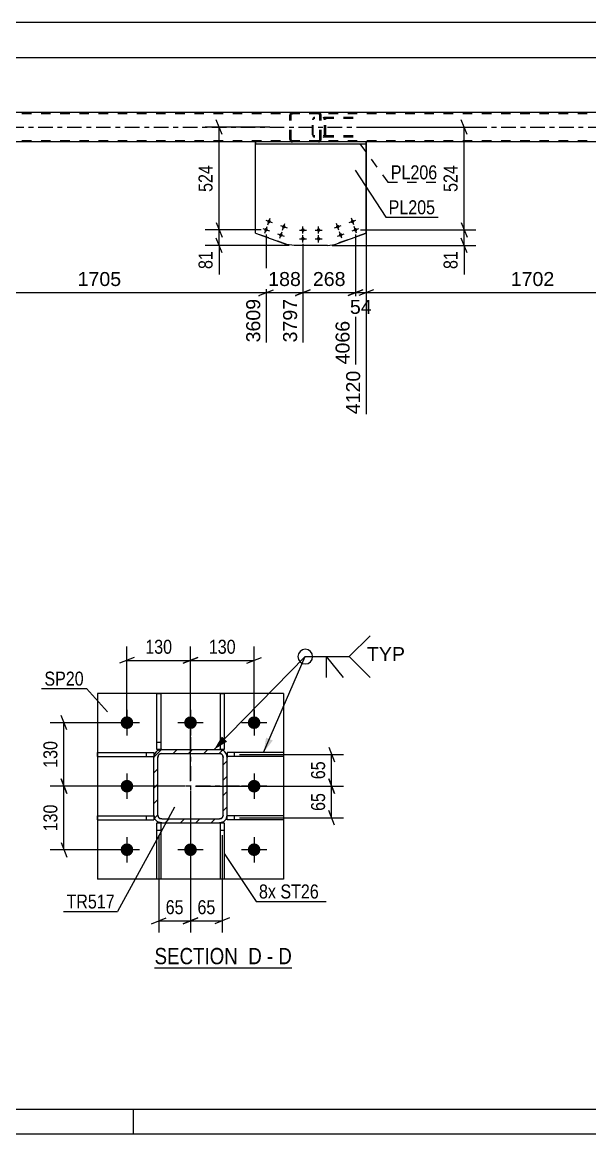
# Model space of a CAD drawing. Header units: millimetres. Extents: x -55 to 786, y -403 to 191.
# Drawn here: x 133.2 to 249.2, y -402.9 to -175.4 of the extents above; entities that cross this region are included whole.
import ezdxf

# ---------------------------------------------------------------- set-up
doc = ezdxf.new("R2010")
doc.units = ezdxf.units.MM
doc.linetypes.add('DXK_LINE_DOT2', pattern=[3.9198, 1.9599, -1.9599])
doc.linetypes.add('DXK_LINE_DOT3', pattern=[5.9187, 2.979, -0.9799, 0.9799, -0.9799])
doc.styles.add('Arial', font='ARIAL.TTF', dxfattribs={"height": 0.2})
doc.styles.add('Arial Narrow', font='ARIALN.TTF', dxfattribs={"height": 0.2})

# ---------------------------------------------------------------- blocks, each defined once
blk = doc.blocks.new('Unknown-318883748-1115')
at = {"color": 5, "linetype": 'Continuous'}
for p, q in [((-50.08, -397.87), (780.92, -397.87)), ((155.92, -402.87), (155.92, -397.87)), ((-55.08, -402.87), (785.92, -402.87))]:
    blk.add_line(p, q, dxfattribs=at)
blk = doc.blocks.new('Unknown-318883748-13 - 1236')
at = {"color": 6, "linetype": 'Continuous'}
blk.add_line((160.24, -368.93), (188.31, -368.93), dxfattribs=at)
at = {"color": 0, "linetype": 'Continuous'}
blk.add_wipeout([(178.35, -368.18), (178.35, -364.68), (160.24, -364.68), (160.24, -368.18)], dxfattribs=at)
at = {"color": 7, "linetype": 'Continuous', "style": 'Arial Narrow'}
blk.add_text('SECTION ', height=3.34, dxfattribs=at).set_placement((160.24, -368.18))
at = {"color": 0, "linetype": 'Continuous'}
blk.add_wipeout([(182.17, -368.18), (182.17, -364.68), (179.4, -364.68), (179.4, -368.18)], dxfattribs=at)
at = {"color": 7, "linetype": 'Continuous', "style": 'Arial Narrow'}
blk.add_text('D', height=3.34, dxfattribs=at).set_placement((179.4, -368.18))
at = {"color": 0, "linetype": 'Continuous'}
blk.add_wipeout([(184.49, -368.18), (184.49, -364.68), (183.22, -364.68), (183.22, -368.18)], dxfattribs=at)
at = {"color": 7, "linetype": 'Continuous', "style": 'Arial Narrow'}
blk.add_text('-', height=3.34, dxfattribs=at).set_placement((183.22, -368.18))
at = {"color": 0, "linetype": 'Continuous'}
blk.add_wipeout([(188.31, -368.18), (188.31, -364.68), (185.54, -364.68), (185.54, -368.18)], dxfattribs=at)
at = {"color": 7, "linetype": 'Continuous', "style": 'Arial Narrow'}
blk.add_text('D', height=3.34, dxfattribs=at).set_placement((185.54, -368.18))
blk = doc.blocks.new('Part-318883748-1426 - 1236')
at = {"color": 2, "linetype": 'Continuous'}
for p, q in [((186.59, -324.84), (175.09, -324.84)), ((175.09, -324.84), (175.09, -325.64)), ((186.59, -324.84), (186.59, -325.64)), ((186.59, -325.64), (175.09, -325.64))]:
    blk.add_line(p, q, dxfattribs=at)
at = {"color": 7, "linetype": 'DXK_LINE_DOT2'}
blk.add_line((176.59, -325.64), (176.59, -324.84), dxfattribs=at)
blk = doc.blocks.new('Part-318883748-1450 - 1236')
at = {"color": 2, "linetype": 'Continuous'}
for p, q in [((173.69, -324.24), (173.69, -312.74)), ((173.69, -312.74), (174.49, -312.74)), ((174.49, -312.74), (174.49, -324.24)), ((174.49, -324.24), (173.69, -324.24))]:
    blk.add_line(p, q, dxfattribs=at)
at = {"color": 7, "linetype": 'DXK_LINE_DOT2'}
blk.add_line((173.69, -322.74), (174.49, -322.74), dxfattribs=at)
blk = doc.blocks.new('Part-318883748-1440 - 1236')
at = {"color": 2, "linetype": 'Continuous'}
for p, q in [((173.69, -350.74), (173.69, -339.24)), ((173.69, -339.24), (174.49, -339.24)), ((174.49, -339.24), (174.49, -350.74)), ((174.49, -350.74), (173.69, -350.74))]:
    blk.add_line(p, q, dxfattribs=at)
at = {"color": 7, "linetype": 'DXK_LINE_DOT2'}
blk.add_line((173.69, -340.74), (174.49, -340.74), dxfattribs=at)
blk = doc.blocks.new('Part-318883748-1435 - 1236')
at = {"color": 2, "linetype": 'Continuous'}
for p, q in [((160.69, -350.74), (160.69, -339.24)), ((160.69, -339.24), (161.49, -339.24)), ((161.49, -339.24), (161.49, -350.74)), ((161.49, -350.74), (160.69, -350.74))]:
    blk.add_line(p, q, dxfattribs=at)
at = {"color": 7, "linetype": 'DXK_LINE_DOT2'}
blk.add_line((160.69, -340.74), (161.49, -340.74), dxfattribs=at)
blk = doc.blocks.new('Part-318883748-1260 - 1236')
at = {"linetype": 'Continuous'}
h = blk.add_hatch(dxfattribs=at)
h.set_pattern_fill('', scale=0.7, style=0, pattern_type=0)
h.set_pattern_definition([(45, (161.6857, -324.2368), (-1.57154, 1.57154), [])])
h.paths.add_polyline_path([(173.49, -324.24), (161.69, -324.24), (161.07, -324.36), (160.55, -324.71), (160.21, -325.22), (160.09, -325.84), (160.09, -337.64), (160.21, -338.25), (160.55, -338.77), (161.07, -339.11), (161.69, -339.24), (173.49, -339.24), (174.1, -339.11), (174.62, -338.77), (174.96, -338.25), (175.09, -337.64), (175.09, -325.84), (174.96, -325.22), (174.62, -324.71), (174.1, -324.36)])
h.paths.add_polyline_path([(174.22, -325.53), (174.29, -325.84), (174.29, -337.64), (174.22, -337.94), (174.05, -338.2), (173.79, -338.38), (173.49, -338.44), (161.69, -338.44), (161.38, -338.38), (161.12, -338.2), (160.95, -337.94), (160.89, -337.64), (160.89, -325.84), (160.95, -325.53), (161.12, -325.27), (161.38, -325.1), (161.69, -325.04), (173.49, -325.04), (173.79, -325.1), (174.05, -325.27)])
at = {"color": 7, "linetype": 'DXK_LINE_DOT3'}
for p, q in [((167.59, -321.74), (167.59, -341.74)), ((177.59, -331.74), (157.59, -331.74))]:
    blk.add_line(p, q, dxfattribs=at)
at = {"color": 7, "linetype": 'DXK_LINE_DOT2'}
for p, q in [((160.09, -325.84), (160.21, -325.22)), ((161.07, -324.36), (161.69, -324.24)), ((161.69, -325.04), (161.38, -325.1)), ((161.69, -324.24), (173.49, -324.24)), ((161.69, -325.04), (173.49, -325.04)), ((173.49, -324.24), (174.1, -324.36)), ((173.79, -325.1), (173.49, -325.04)), ((174.96, -325.22), (175.09, -325.84)), ((160.09, -337.64), (160.09, -325.84)), ((160.95, -325.53), (160.89, -325.84)), ((160.89, -337.64), (160.89, -325.84)), ((174.29, -325.84), (174.22, -325.53)), ((174.29, -337.64), (174.29, -325.84)), ((175.09, -337.64), (175.09, -325.84)), ((160.21, -338.25), (160.09, -337.64)), ((160.89, -337.64), (160.95, -337.94)), ((161.38, -338.38), (161.69, -338.44)), ((161.69, -338.44), (173.49, -338.44)), ((173.49, -338.44), (173.79, -338.38)), ((174.22, -337.94), (174.29, -337.64)), ((175.09, -337.64), (174.96, -338.25)), ((161.69, -339.24), (161.07, -339.11)), ((161.69, -339.24), (173.49, -339.24)), ((174.1, -339.11), (173.49, -339.24))]:
    blk.add_line(p, q, dxfattribs=at)
at = {"color": 2, "linetype": 'Continuous'}
for p, q in [((160.21, -325.22), (160.09, -325.84)), ((161.69, -324.24), (161.07, -324.36)), ((161.38, -325.1), (161.69, -325.04)), ((161.69, -324.24), (173.49, -324.24)), ((161.69, -325.04), (173.49, -325.04)), ((174.1, -324.36), (173.49, -324.24)), ((173.49, -325.04), (173.79, -325.1)), ((175.09, -325.84), (174.96, -325.22)), ((160.09, -337.64), (160.09, -325.84)), ((160.89, -325.84), (160.95, -325.53)), ((160.89, -337.64), (160.89, -325.84)), ((174.22, -325.53), (174.29, -325.84)), ((174.29, -337.64), (174.29, -325.84)), ((175.09, -337.64), (175.09, -325.84)), ((160.09, -337.64), (160.21, -338.25)), ((160.95, -337.94), (160.89, -337.64)), ((161.69, -338.44), (161.38, -338.38)), ((161.69, -338.44), (173.49, -338.44)), ((173.79, -338.38), (173.49, -338.44)), ((174.29, -337.64), (174.22, -337.94)), ((174.96, -338.25), (175.09, -337.64)), ((161.07, -339.11), (161.69, -339.24)), ((161.69, -339.24), (173.49, -339.24)), ((173.49, -339.24), (174.1, -339.11))]:
    blk.add_line(p, q, dxfattribs=at)
at = {"color": 7, "linetype": 'DXK_LINE_DOT2'}
for centre, radius, start, end in [((161.69, -325.84), 1.6, 112.5, 157.5), ((161.69, -325.84), 0.8, 112.5, 157.5), ((173.49, -325.84), 0.8, 22.5, 67.5), ((173.49, -325.84), 1.6, 22.5, 67.5), ((161.69, -337.64), 1.6, 202.5, 247.5), ((161.69, -337.64), 0.8, 202.5, 247.5), ((173.49, -337.64), 0.8, 292.5, 337.5), ((173.49, -337.64), 1.6, 292.5, 337.5)]:
    blk.add_arc(centre, radius, start, end, dxfattribs=at)
at = {"color": 2, "linetype": 'Continuous'}
for centre, radius, start, end in [((161.69, -325.84), 1.6, 112.5, 157.5), ((161.69, -325.84), 0.8, 112.5, 157.5), ((173.49, -325.84), 0.8, 22.5, 67.5), ((173.49, -325.84), 1.6, 22.5, 67.5), ((161.69, -337.64), 1.6, 202.5, 247.5), ((161.69, -337.64), 0.8, 202.5, 247.5), ((173.49, -337.64), 0.8, 292.5, 337.5), ((173.49, -337.64), 1.6, 292.5, 337.5)]:
    blk.add_arc(centre, radius, start, end, dxfattribs=at)
blk = doc.blocks.new('Part-318883748-1455 - 1236')
at = {"color": 2, "linetype": 'Continuous'}
for p, q in [((148.59, -338.64), (148.59, -337.84)), ((148.59, -337.84), (160.09, -337.84)), ((148.59, -338.64), (160.09, -338.64)), ((160.09, -337.84), (160.09, -338.64))]:
    blk.add_line(p, q, dxfattribs=at)
at = {"color": 7, "linetype": 'DXK_LINE_DOT2'}
blk.add_line((158.59, -338.64), (158.59, -337.84), dxfattribs=at)
blk = doc.blocks.new('Bolt-318883748-1391 - 1236')
at = {"linetype": 'Continuous'}
for points in [[(155.89, -318.74, -1), (153.29, -318.74, -1)], [(168.89, -318.74, -1), (166.29, -318.74, -1)], [(181.89, -318.74, -1), (179.29, -318.74, -1)], [(155.89, -331.74, -1), (153.29, -331.74, -1)], [(181.89, -331.74, -1), (179.29, -331.74, -1)], [(155.89, -344.74, -1), (153.29, -344.74, -1)], [(168.89, -344.74, -1), (166.29, -344.74, -1)], [(181.89, -344.74, -1), (179.29, -344.74, -1)]]:
    blk.add_hatch(color=1, dxfattribs=at).paths.add_polyline_path(points)
at = {"color": 1, "linetype": 'Continuous'}
for p, q in [((154.59, -316.14), (154.59, -321.34)), ((167.59, -316.14), (167.59, -321.34)), ((180.59, -316.14), (180.59, -321.34)), ((157.19, -318.74), (151.99, -318.74)), ((170.19, -318.74), (164.99, -318.74)), ((183.19, -318.74), (177.99, -318.74)), ((154.59, -329.14), (154.59, -334.34)), ((180.59, -329.14), (180.59, -334.34)), ((157.19, -331.74), (151.99, -331.74)), ((183.19, -331.74), (177.99, -331.74)), ((154.59, -342.14), (154.59, -347.34)), ((167.59, -342.14), (167.59, -347.34)), ((180.59, -342.14), (180.59, -347.34)), ((157.19, -344.74), (151.99, -344.74)), ((170.19, -344.74), (164.99, -344.74)), ((183.19, -344.74), (177.99, -344.74))]:
    blk.add_line(p, q, dxfattribs=at)
blk = doc.blocks.new('Part-318883748-1421 - 1236')
at = {"color": 2, "linetype": 'Continuous'}
for p, q in [((186.59, -337.84), (175.09, -337.84)), ((175.09, -338.64), (175.09, -337.84)), ((186.59, -338.64), (175.09, -338.64)), ((186.59, -337.84), (186.59, -338.64))]:
    blk.add_line(p, q, dxfattribs=at)
at = {"color": 7, "linetype": 'DXK_LINE_DOT2'}
blk.add_line((176.59, -338.64), (176.59, -337.84), dxfattribs=at)
blk = doc.blocks.new('Part-318883748-1445 - 1236')
at = {"color": 2, "linetype": 'Continuous'}
for p, q in [((160.69, -324.24), (160.69, -312.74)), ((160.69, -312.74), (161.49, -312.74)), ((161.49, -312.74), (161.49, -324.24)), ((161.49, -324.24), (160.69, -324.24))]:
    blk.add_line(p, q, dxfattribs=at)
at = {"color": 7, "linetype": 'DXK_LINE_DOT2'}
blk.add_line((160.69, -322.74), (161.49, -322.74), dxfattribs=at)
blk = doc.blocks.new('Part-318883748-1460 - 1236')
at = {"color": 2, "linetype": 'Continuous'}
for p, q in [((148.59, -325.64), (148.59, -324.84)), ((148.59, -324.84), (160.09, -324.84)), ((160.09, -324.84), (160.09, -325.64)), ((148.59, -325.64), (160.09, -325.64))]:
    blk.add_line(p, q, dxfattribs=at)
at = {"color": 7, "linetype": 'DXK_LINE_DOT2'}
blk.add_line((158.59, -325.64), (158.59, -324.84), dxfattribs=at)
blk = doc.blocks.new('Part-318883748-1483 - 1236')
at = {"color": 2, "linetype": 'Continuous'}
for p, q in [((186.59, -312.74), (148.59, -312.74)), ((148.59, -312.74), (148.59, -350.74)), ((186.59, -312.74), (186.59, -350.74)), ((186.59, -350.74), (148.59, -350.74))]:
    blk.add_line(p, q, dxfattribs=at)
blk = doc.blocks.new('Bolt-318883748-5186 - 5178')
at = {"linetype": 'Continuous'}
for points in [[(190.94, -217.92), (190.93, -217.99), (190.91, -218.06), (190.87, -218.13), (190.82, -218.19), (190.76, -218.23), (190.69, -218.26), (190.62, -218.28), (190.54, -218.28), (190.47, -218.26), (190.4, -218.23), (190.34, -218.19), (190.29, -218.13), (190.25, -218.06), (190.23, -217.99), (190.22, -217.92), (190.23, -217.84), (190.25, -217.77), (190.29, -217.71), (190.34, -217.65), (190.4, -217.61), (190.47, -217.58), (190.54, -217.56), (190.62, -217.56), (190.69, -217.58), (190.76, -217.61), (190.82, -217.65), (190.87, -217.71), (190.91, -217.77), (190.93, -217.84)], [(194.14, -217.92), (194.13, -217.99), (194.11, -218.06), (194.07, -218.13), (194.02, -218.19), (193.96, -218.23), (193.89, -218.26), (193.82, -218.28), (193.74, -218.28), (193.67, -218.26), (193.6, -218.23), (193.54, -218.19), (193.49, -218.13), (193.45, -218.06), (193.43, -217.99), (193.42, -217.92), (193.43, -217.84), (193.45, -217.77), (193.49, -217.71), (193.54, -217.65), (193.6, -217.61), (193.67, -217.58), (193.74, -217.56), (193.82, -217.56), (193.89, -217.58), (193.96, -217.61), (194.02, -217.65), (194.07, -217.71), (194.11, -217.77), (194.13, -217.84)], [(190.94, -219.72), (190.93, -219.79), (190.91, -219.86), (190.87, -219.93), (190.82, -219.99), (190.76, -220.03), (190.69, -220.06), (190.62, -220.08), (190.54, -220.08), (190.47, -220.06), (190.4, -220.03), (190.34, -219.99), (190.29, -219.93), (190.25, -219.86), (190.23, -219.79), (190.22, -219.72), (190.23, -219.64), (190.25, -219.57), (190.29, -219.51), (190.34, -219.45), (190.4, -219.41), (190.47, -219.38), (190.54, -219.36), (190.62, -219.36), (190.69, -219.38), (190.76, -219.41), (190.82, -219.45), (190.87, -219.51), (190.91, -219.57), (190.93, -219.64)], [(194.14, -219.72), (194.13, -219.79), (194.11, -219.86), (194.07, -219.93), (194.02, -219.99), (193.96, -220.03), (193.89, -220.06), (193.82, -220.08), (193.74, -220.08), (193.67, -220.06), (193.6, -220.03), (193.54, -219.99), (193.49, -219.93), (193.45, -219.86), (193.43, -219.79), (193.42, -219.72), (193.43, -219.64), (193.45, -219.57), (193.49, -219.51), (193.54, -219.45), (193.6, -219.41), (193.67, -219.38), (193.74, -219.36), (193.82, -219.36), (193.89, -219.38), (193.96, -219.41), (194.02, -219.45), (194.07, -219.51), (194.11, -219.57), (194.13, -219.64)]]:
    blk.add_hatch(color=1, dxfattribs=at).paths.add_polyline_path(points)
at = {"color": 1, "linetype": 'Continuous'}
for p, q in [((189.86, -217.92), (191.3, -217.92)), ((190.58, -218.64), (190.58, -217.2)), ((193.06, -217.92), (194.5, -217.92)), ((193.78, -218.64), (193.78, -217.2)), ((189.86, -219.72), (191.3, -219.72)), ((190.58, -220.44), (190.58, -219)), ((193.06, -219.72), (194.5, -219.72)), ((193.78, -220.44), (193.78, -219))]:
    blk.add_line(p, q, dxfattribs=at)
blk = doc.blocks.new('Part-318883748-5444 - 5178')
at = {"color": 2, "linetype": 'Continuous'}
for p, q in [((180.88, -200.29), (180.88, -199.89)), ((180.88, -199.89), (180.88, -199.89)), ((203.48, -199.89), (180.88, -199.89)), ((203.48, -199.89), (203.48, -200.29)), ((180.88, -200.29), (180.88, -200.29)), ((180.88, -200.29), (203.48, -200.29))]:
    blk.add_line(p, q, dxfattribs=at)
at = {"color": 7, "linetype": 'DXK_LINE_DOT2'}
for p, q in [((180.88, -199.89), (180.88, -200.29)), ((203.48, -199.89), (203.48, -199.89)), ((203.48, -200.29), (203.48, -199.89)), ((203.48, -200.29), (203.48, -200.29))]:
    blk.add_line(p, q, dxfattribs=at)
blk = doc.blocks.new('Part-318883748-5321 - 5178')
at = {"color": 2, "linetype": 'Continuous'}
for p, q in [((180.88, -218.59), (180.88, -200.29)), ((203.48, -218.59), (203.48, -200.29)), ((180.88, -218.59), (180.88, -218.59)), ((180.88, -218.59), (187.29, -220.86)), ((197.07, -220.86), (203.48, -218.59)), ((203.48, -218.59), (203.48, -218.59)), ((188.78, -221.12), (187.29, -220.86)), ((188.78, -221.12), (188.78, -221.12)), ((195.58, -221.12), (188.78, -221.12)), ((195.58, -221.12), (197.07, -220.86)), ((195.58, -221.12), (195.58, -221.12)), ((197.07, -220.86), (197.07, -220.86))]:
    blk.add_line(p, q, dxfattribs=at)
at = {"color": 7, "linetype": 'DXK_LINE_DOT2'}
for p, q in [((180.88, -200.29), (203.48, -200.29)), ((180.88, -218.59), (180.88, -200.29)), ((203.48, -200.29), (203.48, -218.59)), ((187.29, -220.86), (180.88, -218.59)), ((203.48, -218.59), (197.07, -220.86)), ((197.07, -220.86), (197.07, -220.86))]:
    blk.add_line(p, q, dxfattribs=at)
blk = doc.blocks.new('Part-318883748-5294 - 5178')
at = {"color": 2, "linetype": 'Continuous'}
for p, q in [((719.11, -193.89), (53.57, -193.89)), ((180.88, -199.89), (114.86, -199.89)), ((269.39, -199.89), (203.48, -199.89))]:
    blk.add_line(p, q, dxfattribs=at)
at = {"color": 7, "linetype": 'DXK_LINE_DOT2'}
for p, q in [((719.11, -194.13), (53.57, -194.13)), ((719.11, -199.65), (53.57, -199.65)), ((203.48, -199.89), (180.88, -199.89))]:
    blk.add_line(p, q, dxfattribs=at)
at = {"color": 7, "linetype": 'DXK_LINE_DOT3'}
blk.add_line((53.57, -196.89), (719.11, -196.89), dxfattribs=at)
blk = doc.blocks.new('Bolt-318883748-5235 - 5178')
at = {"linetype": 'Continuous'}
for points in [[(184, -216.17), (184, -216.25), (183.97, -216.32), (183.93, -216.39), (183.88, -216.44), (183.82, -216.49), (183.75, -216.52), (183.68, -216.53), (183.6, -216.53), (183.53, -216.52), (183.46, -216.48), (183.4, -216.44), (183.35, -216.38), (183.31, -216.32), (183.29, -216.25), (183.28, -216.17), (183.29, -216.1), (183.32, -216.03), (183.35, -215.96), (183.4, -215.91), (183.46, -215.86), (183.53, -215.83), (183.61, -215.82), (183.68, -215.82), (183.76, -215.83), (183.82, -215.86), (183.89, -215.91), (183.94, -215.96), (183.97, -216.03), (184, -216.1)], [(183.4, -217.87), (183.39, -217.95), (183.37, -218.02), (183.33, -218.08), (183.28, -218.14), (183.22, -218.18), (183.15, -218.21), (183.08, -218.23), (183, -218.23), (182.93, -218.21), (182.86, -218.18), (182.8, -218.14), (182.75, -218.08), (182.71, -218.02), (182.69, -217.94), (182.68, -217.87), (182.69, -217.79), (182.71, -217.72), (182.75, -217.66), (182.8, -217.6), (182.86, -217.56), (182.93, -217.53), (183.01, -217.51), (183.08, -217.51), (183.15, -217.53), (183.22, -217.56), (183.28, -217.6), (183.33, -217.66), (183.37, -217.72), (183.39, -217.8)], [(187.02, -217.24), (187.01, -217.32), (186.99, -217.39), (186.95, -217.46), (186.9, -217.51), (186.84, -217.56), (186.77, -217.59), (186.7, -217.6), (186.62, -217.6), (186.55, -217.59), (186.48, -217.55), (186.42, -217.51), (186.37, -217.45), (186.33, -217.39), (186.31, -217.32), (186.3, -217.24), (186.31, -217.17), (186.33, -217.1), (186.37, -217.03), (186.42, -216.98), (186.48, -216.93), (186.55, -216.9), (186.62, -216.89), (186.7, -216.89), (186.77, -216.9), (186.84, -216.93), (186.9, -216.98), (186.95, -217.03), (186.99, -217.1), (187.01, -217.17)], [(186.42, -218.94), (186.41, -219.02), (186.39, -219.09), (186.35, -219.15), (186.3, -219.21), (186.24, -219.25), (186.17, -219.28), (186.09, -219.3), (186.02, -219.3), (185.95, -219.28), (185.88, -219.25), (185.82, -219.21), (185.77, -219.15), (185.73, -219.09), (185.71, -219.01), (185.7, -218.94), (185.71, -218.86), (185.73, -218.79), (185.77, -218.73), (185.82, -218.67), (185.88, -218.63), (185.95, -218.6), (186.02, -218.58), (186.1, -218.58), (186.17, -218.6), (186.24, -218.63), (186.3, -218.67), (186.35, -218.73), (186.39, -218.79), (186.41, -218.87)]]:
    blk.add_hatch(color=1, dxfattribs=at).paths.add_polyline_path(points)
at = {"color": 1, "linetype": 'Continuous'}
for p, q in [((182.97, -215.93), (184.32, -216.41)), ((183.4, -216.85), (183.88, -215.5)), ((182.36, -217.63), (183.72, -218.11)), ((182.8, -218.55), (183.28, -217.19)), ((185.82, -219.62), (186.3, -218.26)), ((185.98, -217), (187.34, -217.48)), ((186.42, -217.92), (186.9, -216.56)), ((185.38, -218.7), (186.74, -219.18))]:
    blk.add_line(p, q, dxfattribs=at)
blk = doc.blocks.new('Part-318883748-5296 - 5178')
at = {"color": 7, "linetype": 'DXK_LINE_DOT2'}
for p, q in [((193.78, -193.89), (181.43, -193.89)), ((193.78, -194.13), (181.43, -194.13)), ((187.95, -194.19), (187.91, -194.37)), ((187.91, -199.41), (187.91, -194.37)), ((188.16, -194.37), (188.18, -194.28)), ((188.16, -199.41), (188.16, -194.37)), ((188.18, -194.28), (188.24, -194.2)), ((188.42, -193.89), (188.22, -193.93)), ((188.24, -194.2), (188.32, -194.15)), ((188.32, -194.15), (188.42, -194.13)), ((193.98, -193.93), (193.78, -193.89)), ((193.78, -194.13), (193.88, -194.15)), ((193.88, -194.15), (193.96, -194.2)), ((193.96, -194.2), (194.02, -194.28)), ((194.02, -194.28), (194.04, -194.37)), ((194.04, -199.41), (194.04, -194.37)), ((194.29, -194.37), (194.25, -194.19)), ((194.29, -199.41), (194.29, -194.37)), ((193.78, -199.65), (181.43, -199.65)), ((193.78, -199.89), (181.43, -199.89)), ((187.91, -199.41), (187.95, -199.6)), ((188.18, -199.5), (188.16, -199.41)), ((188.24, -199.58), (188.18, -199.5)), ((188.22, -199.86), (188.42, -199.89)), ((188.32, -199.63), (188.24, -199.58)), ((188.42, -199.65), (188.32, -199.63)), ((193.88, -199.63), (193.78, -199.65)), ((193.78, -199.89), (193.98, -199.86)), ((193.96, -199.58), (193.88, -199.63)), ((194.02, -199.5), (193.96, -199.58)), ((194.04, -199.41), (194.02, -199.5)), ((194.25, -199.6), (194.29, -199.41))]:
    blk.add_line(p, q, dxfattribs=at)
for centre, start, end in [((188.4, -194.39), 110.7583, 155.68), ((193.8, -194.39), 24.32, 69.2417), ((188.4, -199.39), 204.32, 249.2417), ((193.8, -199.39), 290.7583, 335.68)]:
    blk.add_arc(centre, 0.496, start, end, dxfattribs=at)
blk = doc.blocks.new('Bolt-318883748-5322 - 5178')
at = {"linetype": 'Continuous'}
for points in [[(201.08, -216.17), (201.07, -216.25), (201.05, -216.32), (201.01, -216.38), (200.96, -216.44), (200.9, -216.48), (200.83, -216.51), (200.76, -216.53), (200.68, -216.53), (200.61, -216.51), (200.54, -216.48), (200.48, -216.44), (200.43, -216.38), (200.39, -216.32), (200.36, -216.25), (200.36, -216.17), (200.36, -216.1), (200.39, -216.03), (200.42, -215.96), (200.47, -215.9), (200.54, -215.86), (200.6, -215.83), (200.68, -215.81), (200.75, -215.81), (200.83, -215.83), (200.9, -215.86), (200.96, -215.9), (201.01, -215.96), (201.05, -216.02), (201.07, -216.1)], [(198.06, -217.24), (198.05, -217.32), (198.03, -217.39), (197.99, -217.45), (197.94, -217.51), (197.88, -217.55), (197.81, -217.58), (197.74, -217.6), (197.66, -217.6), (197.59, -217.58), (197.52, -217.55), (197.46, -217.51), (197.41, -217.45), (197.37, -217.39), (197.35, -217.32), (197.34, -217.24), (197.35, -217.17), (197.37, -217.1), (197.41, -217.03), (197.46, -216.97), (197.52, -216.93), (197.59, -216.9), (197.66, -216.88), (197.74, -216.88), (197.81, -216.9), (197.88, -216.93), (197.94, -216.97), (197.99, -217.03), (198.03, -217.09), (198.05, -217.17)], [(201.68, -217.87), (201.67, -217.94), (201.65, -218.01), (201.61, -218.08), (201.56, -218.14), (201.5, -218.18), (201.43, -218.21), (201.36, -218.23), (201.28, -218.23), (201.21, -218.21), (201.14, -218.18), (201.08, -218.14), (201.03, -218.08), (200.99, -218.02), (200.97, -217.94), (200.96, -217.87), (200.97, -217.79), (200.99, -217.72), (201.03, -217.66), (201.08, -217.6), (201.14, -217.56), (201.21, -217.53), (201.28, -217.51), (201.35, -217.51), (201.43, -217.53), (201.5, -217.56), (201.56, -217.6), (201.61, -217.66), (201.65, -217.72), (201.67, -217.79)], [(198.66, -218.94), (198.65, -219.01), (198.63, -219.08), (198.59, -219.15), (198.54, -219.2), (198.48, -219.25), (198.41, -219.28), (198.34, -219.3), (198.27, -219.3), (198.19, -219.28), (198.12, -219.25), (198.06, -219.21), (198.01, -219.15), (197.97, -219.09), (197.95, -219.01), (197.94, -218.94), (197.95, -218.86), (197.97, -218.79), (198.01, -218.73), (198.06, -218.67), (198.12, -218.63), (198.19, -218.6), (198.26, -218.58), (198.34, -218.58), (198.41, -218.6), (198.48, -218.63), (198.54, -218.67), (198.59, -218.73), (198.63, -218.79), (198.65, -218.86)]]:
    blk.add_hatch(color=1, dxfattribs=at).paths.add_polyline_path(points)
at = {"color": 1, "linetype": 'Continuous'}
for p, q in [((200.04, -216.41), (201.4, -215.93)), ((200.96, -216.85), (200.48, -215.49)), ((197.02, -217.48), (198.38, -217)), ((197.94, -217.92), (197.46, -216.56)), ((198.54, -219.62), (198.06, -218.26)), ((200.64, -218.11), (202, -217.63)), ((201.56, -218.55), (201.08, -217.19)), ((197.62, -219.18), (198.98, -218.7))]:
    blk.add_line(p, q, dxfattribs=at)
blk = doc.blocks.new('Part-318883748-5453 - 5178')
at = {"color": 7, "linetype": 'DXK_LINE_DOT2'}
for p, q in [((192.58, -195.19), (192.56, -195.37)), ((192.56, -198.41), (192.56, -195.37)), ((192.64, -195.03), (192.58, -195.19)), ((192.72, -194.93), (192.64, -195.03)), ((192.69, -195.37), (192.7, -195.28)), ((192.69, -198.41), (192.69, -195.37)), ((192.7, -195.28), (192.73, -195.2)), ((192.83, -194.89), (192.72, -194.93)), ((192.73, -195.2), (192.78, -195.15)), ((192.78, -195.15), (192.83, -195.13)), ((200.83, -194.89), (192.83, -194.89)), ((200.83, -195.13), (192.83, -195.13)), ((194.29, -195.13), (194.29, -194.89)), ((194.93, -194.93), (194.74, -194.89)), ((194.74, -195.13), (194.83, -195.15)), ((194.83, -195.15), (194.92, -195.2)), ((194.92, -195.2), (194.97, -195.28)), ((194.97, -195.28), (194.99, -195.37)), ((194.99, -198.41), (194.99, -195.37)), ((195.24, -195.37), (195.2, -195.19)), ((195.24, -198.41), (195.24, -195.37)), ((192.56, -198.41), (192.58, -198.6)), ((192.58, -198.6), (192.64, -198.75)), ((192.64, -198.75), (192.72, -198.86)), ((192.7, -198.5), (192.69, -198.41)), ((192.73, -198.58), (192.7, -198.5)), ((192.72, -198.86), (192.83, -198.89)), ((192.78, -198.63), (192.73, -198.58)), ((192.83, -198.65), (192.78, -198.63)), ((200.83, -198.65), (192.83, -198.65)), ((200.83, -198.89), (192.83, -198.89)), ((194.29, -198.89), (194.29, -198.65)), ((194.83, -198.63), (194.74, -198.65)), ((194.74, -198.89), (194.93, -198.86)), ((194.92, -198.58), (194.83, -198.63)), ((194.97, -198.5), (194.92, -198.58)), ((194.99, -198.41), (194.97, -198.5)), ((195.2, -198.6), (195.24, -198.41))]:
    blk.add_line(p, q, dxfattribs=at)
for centre, start, end in [((194.75, -195.39), 23.8951, 68.8487), ((194.75, -198.4), 291.1513, 336.1049)]:
    blk.add_arc(centre, 0.492, start, end, dxfattribs=at)
blk = doc.blocks.new('StraightDimension-318883748-11316 - 1236')
at = {"color": 7, "linetype": 'Continuous'}
for p, q in [((167.59, -332.74), (167.59, -361.68)), ((174.09, -341.74), (174.09, -361.68)), ((166.09, -359.88), (169.09, -358.68)), ((167.59, -359.28), (174.09, -359.28)), ((175.59, -358.68), (172.59, -359.88))]:
    blk.add_line(p, q, dxfattribs=at)
at = {"color": 0}
blk.add_wipeout([(173.26, -358.53), (173.26, -354.33), (168.41, -354.33), (168.41, -358.53)], dxfattribs=at)
at = {"color": 3, "style": 'Arial Narrow'}
blk.add_text('65', height=2.863, dxfattribs=at).set_placement((169.01, -357.93))
blk = doc.blocks.new('StraightDimension-318883748-11278 - 1236')
at = {"color": 7, "linetype": 'Continuous'}
for p, q in [((167.59, -330.74), (167.59, -303.14)), ((180.59, -317.74), (180.59, -303.14)), ((169.09, -305.39), (166.09, -306.59)), ((167.59, -305.99), (180.59, -305.99)), ((179.09, -306.59), (182.09, -305.39))]:
    blk.add_line(p, q, dxfattribs=at)
at = {"color": 0}
blk.add_wipeout([(177.43, -305.24), (177.43, -301.04), (170.74, -301.04), (170.74, -305.24)], dxfattribs=at)
at = {"color": 3, "style": 'Arial Narrow'}
blk.add_text('130', height=2.863, dxfattribs=at).set_placement((171.34, -304.64))
blk = doc.blocks.new('StraightDimension-318883748-11317 - 1236')
at = {"color": 7, "linetype": 'Continuous'}
for p, q in [((167.59, -332.74), (167.59, -361.68)), ((161.09, -341.74), (161.09, -361.68)), ((159.59, -359.88), (162.59, -358.68)), ((161.09, -359.28), (167.59, -359.28)), ((169.09, -358.68), (166.09, -359.88))]:
    blk.add_line(p, q, dxfattribs=at)
at = {"color": 0}
blk.add_wipeout([(166.76, -358.53), (166.76, -354.33), (161.91, -354.33), (161.91, -358.53)], dxfattribs=at)
at = {"color": 3, "style": 'Arial Narrow'}
blk.add_text('65', height=2.863, dxfattribs=at).set_placement((162.51, -357.93))
blk = doc.blocks.new('StraightDimension-318883748-11279 - 1236')
at = {"color": 7, "linetype": 'Continuous'}
for p, q in [((154.59, -317.74), (154.59, -303.14)), ((167.59, -330.74), (167.59, -303.14)), ((156.09, -305.39), (153.09, -306.59)), ((154.59, -305.99), (167.59, -305.99)), ((166.09, -306.59), (169.09, -305.39))]:
    blk.add_line(p, q, dxfattribs=at)
at = {"color": 0}
blk.add_wipeout([(164.43, -305.24), (164.43, -301.04), (157.74, -301.04), (157.74, -305.24)], dxfattribs=at)
at = {"color": 3, "style": 'Arial Narrow'}
blk.add_text('130', height=2.863, dxfattribs=at).set_placement((158.34, -304.64))
blk = doc.blocks.new('StraightDimension-318883748-11297 - 1236')
at = {"color": 7, "linetype": 'Continuous'}
for p, q in [((142.31, -320.24), (141.11, -317.24)), ((153.59, -318.74), (138.86, -318.74)), ((141.71, -331.74), (141.71, -318.74)), ((166.59, -331.74), (138.86, -331.74)), ((141.11, -330.24), (142.31, -333.24))]:
    blk.add_line(p, q, dxfattribs=at)
at = {"color": 0}
blk.add_wipeout([(140.96, -321.89), (136.76, -321.89), (136.76, -328.58), (140.96, -328.58)], dxfattribs=at)
at = {"color": 3, "style": 'Arial Narrow'}
blk.add_text('130', height=2.863, rotation=90.0002, dxfattribs=at).set_placement((140.36, -327.98))
blk = doc.blocks.new('StraightDimension-318883748-11298 - 1236')
at = {"color": 7, "linetype": 'Continuous'}
for p, q in [((166.59, -331.74), (138.86, -331.74)), ((142.31, -333.24), (141.11, -330.24)), ((141.71, -344.74), (141.71, -331.74)), ((141.11, -343.24), (142.31, -346.24)), ((153.59, -344.74), (138.86, -344.74))]:
    blk.add_line(p, q, dxfattribs=at)
at = {"color": 0}
blk.add_wipeout([(140.96, -334.89), (136.76, -334.89), (136.76, -341.58), (140.96, -341.58)], dxfattribs=at)
at = {"color": 3, "style": 'Arial Narrow'}
blk.add_text('130', height=2.863, rotation=90.0002, dxfattribs=at).set_placement((140.36, -340.98))
blk = doc.blocks.new('StraightDimension-318883748-11327 - 1236')
at = {"color": 7, "linetype": 'Continuous'}
for p, q in [((177.59, -325.24), (198.85, -325.24)), ((195.85, -323.74), (197.05, -326.74)), ((196.45, -331.74), (196.45, -325.24)), ((168.59, -331.74), (198.85, -331.74)), ((197.05, -333.24), (195.85, -330.24))]:
    blk.add_line(p, q, dxfattribs=at)
at = {"color": 0}
blk.add_wipeout([(195.7, -326.06), (191.5, -326.06), (191.5, -330.91), (195.7, -330.91)], dxfattribs=at)
at = {"color": 3, "style": 'Arial Narrow'}
blk.add_text('65', height=2.863, rotation=90.0002, dxfattribs=at).set_placement((195.1, -330.31))
blk = doc.blocks.new('StraightDimension-318883748-11328 - 1236')
at = {"color": 7, "linetype": 'Continuous'}
for p, q in [((168.59, -331.74), (198.85, -331.74)), ((195.85, -330.24), (197.05, -333.24)), ((196.45, -338.24), (196.45, -331.74)), ((177.59, -338.24), (198.85, -338.24)), ((197.05, -339.74), (195.85, -336.74))]:
    blk.add_line(p, q, dxfattribs=at)
at = {"color": 0}
blk.add_wipeout([(195.7, -332.56), (191.5, -332.56), (191.5, -337.41), (195.7, -337.41)], dxfattribs=at)
at = {"color": 3, "style": 'Arial Narrow'}
blk.add_text('65', height=2.863, rotation=90.0002, dxfattribs=at).set_placement((195.1, -336.81))
blk = doc.blocks.new('StraightDimension-318883748-10906 - 5178')
at = {"color": 7, "linetype": 'Continuous'}
for p, q in [((174.04, -198.39), (172.84, -195.39)), ((183.78, -196.89), (170.59, -196.89)), ((173.44, -217.87), (173.44, -196.89)), ((182.04, -217.87), (170.59, -217.87)), ((172.84, -216.37), (174.04, -219.37))]:
    blk.add_line(p, q, dxfattribs=at)
at = {"color": 0}
blk.add_wipeout([(172.69, -204.04), (168.49, -204.04), (168.49, -210.72), (172.69, -210.72)], dxfattribs=at)
at = {"color": 3, "style": 'Arial Narrow'}
blk.add_text('524', height=2.863, rotation=90.0002, dxfattribs=at).set_placement((172.09, -210.12))
blk = doc.blocks.new('StraightDimension-318883748-5525 - 5178')
at = {"color": 7, "linetype": 'Continuous'}
blk.add_line((40.67, -175.4), (732.01, -175.4), dxfattribs=at)
blk = doc.blocks.new('StraightDimension-318883748-5553 - 5178')
at = {"color": 7, "linetype": 'Continuous'}
blk.add_line((41.47, -182.59), (731.21, -182.59), dxfattribs=at)
blk = doc.blocks.new('StraightDimension-318883748-5616 - 5178')
at = {"color": 7, "linetype": 'Continuous'}
for p, q in [((114.86, -201.29), (114.86, -251.12)), ((183.04, -218.87), (183.04, -240.92)), ((116.36, -230.13), (113.36, -231.33)), ((114.86, -230.73), (183.04, -230.73)), ((181.54, -231.33), (184.54, -230.13))]:
    blk.add_line(p, q, dxfattribs=at)
at = {"color": 0}
blk.add_wipeout([(154, -229.98), (154, -225.78), (143.9, -225.78), (143.9, -229.98)], dxfattribs=at)
at = {"color": 0, "linetype": 'Continuous'}
blk.add_wipeout([(182.44, -231.43), (178.24, -231.43), (178.24, -241.52), (182.44, -241.52)], dxfattribs=at)
at = {"color": 3, "style": 'Arial'}
blk.add_text('1705', height=2.865, dxfattribs=at).set_placement((144.5, -229.38))
at = {"color": 3, "linetype": 'Continuous', "style": 'Arial'}
blk.add_text('3609', height=2.865, rotation=90.0002, dxfattribs=at).set_placement((181.84, -240.92))
blk = doc.blocks.new('StraightDimension-318883748-5623 - 5178')
at = {"color": 7, "linetype": 'Continuous'}
for p, q in [((183.04, -218.87), (183.04, -240.92)), ((190.58, -220.72), (190.58, -240.92)), ((181.54, -231.33), (184.54, -230.13)), ((183.04, -230.73), (190.58, -230.73)), ((192.08, -230.13), (189.08, -231.33))]:
    blk.add_line(p, q, dxfattribs=at)
at = {"color": 0}
blk.add_wipeout([(190.75, -229.98), (190.75, -225.78), (182.88, -225.78), (182.88, -229.98)], dxfattribs=at)
at = {"color": 0, "linetype": 'Continuous'}
blk.add_wipeout([(189.98, -231.43), (185.78, -231.43), (185.78, -241.52), (189.98, -241.52)], dxfattribs=at)
at = {"color": 3, "style": 'Arial'}
blk.add_text('188', height=2.865, dxfattribs=at).set_placement((183.48, -229.38))
at = {"color": 3, "linetype": 'Continuous', "style": 'Arial'}
blk.add_text('3797', height=2.865, rotation=90.0002, dxfattribs=at).set_placement((189.38, -240.92))
blk = doc.blocks.new('StraightDimension-318883748-5632 - 5178')
at = {"color": 7, "linetype": 'Continuous'}
for p, q in [((201.32, -218.87), (201.32, -245.42)), ((190.58, -220.72), (190.58, -240.92)), ((189.08, -231.33), (192.08, -230.13)), ((190.58, -230.73), (201.32, -230.73)), ((202.82, -230.13), (199.82, -231.33))]:
    blk.add_line(p, q, dxfattribs=at)
at = {"color": 0}
blk.add_wipeout([(199.88, -229.98), (199.88, -225.78), (192.01, -225.78), (192.01, -229.98)], dxfattribs=at)
at = {"color": 0, "linetype": 'Continuous'}
blk.add_wipeout([(200.72, -235.93), (196.52, -235.93), (196.52, -246.02), (200.72, -246.02)], dxfattribs=at)
at = {"color": 3, "style": 'Arial'}
blk.add_text('268', height=2.865, dxfattribs=at).set_placement((192.61, -229.38))
at = {"color": 3, "linetype": 'Continuous', "style": 'Arial'}
blk.add_text('4066', height=2.865, rotation=90.0002, dxfattribs=at).set_placement((200.12, -245.42))
blk = doc.blocks.new('StraightDimension-318883748-5641 - 5178')
at = {"color": 7, "linetype": 'Continuous'}
for p, q in [((203.48, -201.29), (203.48, -255.62)), ((201.32, -218.87), (201.32, -245.42)), ((199.82, -231.33), (202.82, -230.13)), ((201.32, -230.73), (203.48, -230.73)), ((204.98, -230.13), (201.98, -231.33))]:
    blk.add_line(p, q, dxfattribs=at)
at = {"color": 0}
blk.add_wipeout([(205.22, -235.68), (205.22, -231.48), (199.58, -231.48), (199.58, -235.68)], dxfattribs=at)
at = {"color": 0, "linetype": 'Continuous'}
blk.add_wipeout([(202.88, -246.13), (198.68, -246.13), (198.68, -256.22), (202.88, -256.22)], dxfattribs=at)
at = {"color": 3, "style": 'Arial'}
blk.add_text('54', height=2.865, dxfattribs=at).set_placement((200.18, -235.08))
at = {"color": 3, "linetype": 'Continuous', "style": 'Arial'}
blk.add_text('4120', height=2.865, rotation=90.0002, dxfattribs=at).set_placement((202.28, -255.62))
blk = doc.blocks.new('StraightDimension-318883748-5648 - 5178')
at = {"color": 7, "linetype": 'Continuous'}
for p, q in [((203.48, -201.29), (203.48, -255.62)), ((271.55, -209.35), (271.55, -240.92)), ((204.98, -230.13), (201.98, -231.33)), ((203.48, -230.73), (271.55, -230.73)), ((270.05, -231.33), (273.05, -230.13))]:
    blk.add_line(p, q, dxfattribs=at)
at = {"color": 0}
blk.add_wipeout([(242.56, -229.98), (242.56, -225.78), (232.47, -225.78), (232.47, -229.98)], dxfattribs=at)
at = {"color": 0, "linetype": 'Continuous'}
blk.add_wipeout([(270.95, -231.43), (266.75, -231.43), (266.75, -241.52), (270.95, -241.52)], dxfattribs=at)
at = {"color": 3, "style": 'Arial'}
blk.add_text('1702', height=2.865, dxfattribs=at).set_placement((233.07, -229.38))
at = {"color": 3, "linetype": 'Continuous', "style": 'Arial'}
blk.add_text('5822', height=2.865, rotation=90.0002, dxfattribs=at).set_placement((270.35, -240.92))
blk = doc.blocks.new('StraightDimension-318883748-10907 - 5178')
at = {"color": 7, "linetype": 'Continuous'}
for p, q in [((182.04, -217.87), (170.59, -217.87)), ((172.84, -216.37), (174.04, -219.37)), ((173.44, -221.12), (173.44, -217.87)), ((174.04, -222.62), (172.84, -219.62)), ((187.78, -221.12), (170.59, -221.12))]:
    blk.add_line(p, q, dxfattribs=at)
at = {"color": 0}
blk.add_wipeout([(172.69, -221.64), (168.49, -221.64), (168.49, -226.5), (172.69, -226.5)], dxfattribs=at)
at = {"color": 7, "linetype": 'Continuous'}
blk.add_line((173.44, -221.12), (173.44, -227.02), dxfattribs=at)
blk.add_line((173.44, -221.12), (173.44, -227.02), dxfattribs=at)
at = {"color": 3, "style": 'Arial Narrow'}
blk.add_text('81', height=2.863, rotation=90.0002, dxfattribs=at).set_placement((172.09, -225.9))
blk = doc.blocks.new('StraightDimension-318883748-10934 - 5178')
at = {"color": 7, "linetype": 'Continuous'}
for p, q in [((224.15, -198.39), (222.95, -195.39)), ((202.05, -196.89), (225.95, -196.89)), ((223.55, -217.87), (223.55, -196.89)), ((202.32, -217.87), (225.95, -217.87)), ((222.95, -216.37), (224.15, -219.37))]:
    blk.add_line(p, q, dxfattribs=at)
at = {"color": 0}
blk.add_wipeout([(222.8, -204.04), (218.6, -204.04), (218.6, -210.72), (222.8, -210.72)], dxfattribs=at)
at = {"color": 3, "style": 'Arial Narrow'}
blk.add_text('524', height=2.863, rotation=90.0002, dxfattribs=at).set_placement((222.2, -210.12))
blk = doc.blocks.new('StraightDimension-318883748-10935 - 5178')
at = {"color": 7, "linetype": 'Continuous'}
for p, q in [((202.32, -217.87), (225.95, -217.87)), ((222.95, -216.37), (224.15, -219.37)), ((223.55, -221.12), (223.55, -217.87)), ((224.15, -222.62), (222.95, -219.62)), ((196.58, -221.12), (225.95, -221.12))]:
    blk.add_line(p, q, dxfattribs=at)
at = {"color": 0}
blk.add_wipeout([(222.8, -221.64), (218.6, -221.64), (218.6, -226.5), (222.8, -226.5)], dxfattribs=at)
at = {"color": 7, "linetype": 'Continuous'}
blk.add_line((223.55, -221.12), (223.55, -227.02), dxfattribs=at)
blk.add_line((223.55, -221.12), (223.55, -227.02), dxfattribs=at)
at = {"color": 3, "style": 'Arial Narrow'}
blk.add_text('81', height=2.863, rotation=90.0002, dxfattribs=at).set_placement((222.2, -225.9))
blk = doc.blocks.new('Mark-318883748-1255 - 1236')
at = {"color": 0}
blk.add_wipeout([(152.09, -356.77), (152.09, -353.77), (142.23, -353.77), (142.23, -356.77)], dxfattribs=at)
blk.add_wipeout([(152.09, -356.77), (152.09, -353.77), (142.23, -353.77), (142.23, -356.77)], dxfattribs=at)
at = {"color": 30, "linetype": 'Continuous'}
for p in [(164.34, -336), (141.63, -357.37)]:
    blk.add_line(p, (152.69, -357.37), dxfattribs=at)
at = {"color": 3, "style": 'Arial Narrow'}
blk.add_text('TR517', height=2.863, dxfattribs=at).set_placement((142.23, -356.77))
blk = doc.blocks.new('Mark-318883748-1479 - 1236')
at = {"color": 0}
blk.add_wipeout([(145.75, -311.16), (145.75, -308.16), (137.71, -308.16), (137.71, -311.16)], dxfattribs=at)
blk.add_wipeout([(145.75, -311.16), (145.75, -308.16), (137.71, -308.16), (137.71, -311.16)], dxfattribs=at)
at = {"color": 30, "linetype": 'Continuous'}
for p in [(137.11, -311.76), (150.64, -316.5)]:
    blk.add_line(p, (146.35, -311.76), dxfattribs=at)
at = {"color": 3, "style": 'Arial Narrow'}
blk.add_text('SP20', height=2.863, dxfattribs=at).set_placement((137.71, -311.16))
blk = doc.blocks.new('WeldMark-318883748-1636 - 1236')
at = {"linetype": 'Continuous'}
for points in [[(175.06, -322.62), (172.42, -324.24), (173.99, -321.57)], [(184.41, -322.39), (182.53, -324.84), (183.04, -321.79)]]:
    blk.add_hatch(color=30, dxfattribs=at).paths.add_polyline_path(points)
at = {"color": 30, "linetype": 'Continuous'}
for p, q in [((172.42, -324.24), (191.06, -305.23)), ((182.53, -324.84), (191.06, -305.23)), ((191.06, -305.23), (200.06, -305.23))]:
    blk.add_line(p, q, dxfattribs=at)
at = {"color": 3, "linetype": 'Continuous'}
for q in [(198.78, -309.52), (195.35, -309.52)]:
    blk.add_line((195.35, -305.23), q, dxfattribs=at)
for start, end in [(90, 270), (270, 90)]:
    blk.add_arc((191.06, -305.23), 1.5, start, end, dxfattribs=at)
at = {"color": 0, "linetype": 'Continuous'}
blk.add_wipeout([(211.44, -306.13), (211.44, -303.13), (203.66, -303.13), (203.66, -306.13)], dxfattribs=at)
blk.add_wipeout([(211.44, -306.13), (211.44, -303.13), (203.66, -303.13), (203.66, -306.13)], dxfattribs=at)
at = {"color": 3, "linetype": 'Continuous'}
for q in [(204.35, -300.95), (204.35, -309.52)]:
    blk.add_line((200.06, -305.23), q, dxfattribs=at)
at = {"color": 3, "linetype": 'Continuous', "style": 'Arial'}
blk.add_text('TYP', height=2.865, dxfattribs=at).set_placement((203.66, -306.13))
blk = doc.blocks.new('MarkSet-318883748-1691 - 1236')
at = {"color": 0}
blk.add_wipeout([(185.07, -354.72), (185.07, -351.72), (181.59, -351.72), (181.59, -354.72)], dxfattribs=at)
blk.add_wipeout([(185.07, -354.72), (185.07, -351.72), (181.59, -351.72), (181.59, -354.72)], dxfattribs=at)
at = {"color": 30, "linetype": 'Continuous'}
blk.add_line((174.49, -345.52), (180.99, -355.32), dxfattribs=at)
at = {"color": 0}
blk.add_wipeout([(193.82, -354.72), (193.82, -351.72), (185.97, -351.72), (185.97, -354.72)], dxfattribs=at)
blk.add_wipeout([(193.82, -354.72), (193.82, -351.72), (185.97, -351.72), (185.97, -354.72)], dxfattribs=at)
at = {"color": 30, "linetype": 'Continuous'}
blk.add_line((180.99, -355.32), (195.32, -355.32), dxfattribs=at)
at = {"color": 3, "style": 'Arial Narrow'}
for s, p in [('8x', (181.59, -354.72)), ('ST26', (185.97, -354.72))]:
    blk.add_text(s, height=2.863, dxfattribs=at).set_placement(p)
blk = doc.blocks.new('Mark-318883748-5440 - 5178')
at = {"color": 0}
blk.add_wipeout([(218.05, -207.55), (218.05, -204.55), (208.55, -204.55), (208.55, -207.55)], dxfattribs=at)
blk.add_wipeout([(218.05, -207.55), (218.05, -204.55), (208.55, -204.55), (208.55, -207.55)], dxfattribs=at)
at = {"color": 30, "linetype": 'DXK_LINE_DOT2'}
for p, q in [((202.2, -200.29), (207.95, -208.15)), ((207.95, -208.15), (218.65, -208.15))]:
    blk.add_line(p, q, dxfattribs=at)
at = {"color": 3, "style": 'Arial Narrow'}
blk.add_text('PL206', height=2.863, dxfattribs=at).set_placement((208.55, -207.55))
blk = doc.blocks.new('Mark-318883748-5317 - 5178')
at = {"color": 0}
blk.add_wipeout([(217.62, -214.7), (217.62, -211.7), (208.11, -211.7), (208.11, -214.7)], dxfattribs=at)
blk.add_wipeout([(217.62, -214.7), (217.62, -211.7), (208.11, -211.7), (208.11, -214.7)], dxfattribs=at)
at = {"color": 30, "linetype": 'Continuous'}
for p, q in [((201.26, -205.64), (207.51, -215.3)), ((207.51, -215.3), (218.22, -215.3))]:
    blk.add_line(p, q, dxfattribs=at)
at = {"color": 3, "style": 'Arial Narrow'}
blk.add_text('PL205', height=2.863, dxfattribs=at).set_placement((208.11, -214.7))

msp = doc.modelspace()

# ---------------------------------------------------------------- block references
for name in ['Unknown-318883748-1115', 'Part-318883748-5294 - 5178', 'Part-318883748-5296 - 5178', 'Part-318883748-5453 - 5178', 'Part-318883748-5444 - 5178', 'Part-318883748-5321 - 5178', 'Bolt-318883748-5235 - 5178', 'Bolt-318883748-5322 - 5178', 'Bolt-318883748-5186 - 5178', 'Part-318883748-1483 - 1236', 'Part-318883748-1445 - 1236', 'Part-318883748-1450 - 1236', 'Bolt-318883748-1391 - 1236', 'Part-318883748-1260 - 1236', 'Part-318883748-1460 - 1236', 'Part-318883748-1426 - 1236', 'Part-318883748-1455 - 1236', 'Part-318883748-1421 - 1236', 'Part-318883748-1435 - 1236', 'Part-318883748-1440 - 1236']:
    msp.add_blockref(name, (0, 0))

# ---------------------------------------------------------------- next in the draw order: block references
for name in ['StraightDimension-318883748-5525 - 5178', 'StraightDimension-318883748-10906 - 5178', 'StraightDimension-318883748-11278 - 1236', 'StraightDimension-318883748-11316 - 1236', 'Unknown-318883748-13 - 1236']:
    msp.add_blockref(name, (0, 0))

# ---------------------------------------------------------------- next in the draw order: block references
for name in ['StraightDimension-318883748-5553 - 5178', 'StraightDimension-318883748-5616 - 5178', 'StraightDimension-318883748-11279 - 1236', 'StraightDimension-318883748-11317 - 1236', 'MarkSet-318883748-1691 - 1236']:
    msp.add_blockref(name, (0, 0))

# ---------------------------------------------------------------- next in the draw order: block references
for name in ['StraightDimension-318883748-5623 - 5178', 'StraightDimension-318883748-11297 - 1236', 'StraightDimension-318883748-11327 - 1236']:
    msp.add_blockref(name, (0, 0))

# ---------------------------------------------------------------- next in the draw order: block references
for name in ['StraightDimension-318883748-10907 - 5178', 'StraightDimension-318883748-5632 - 5178', 'WeldMark-318883748-1636 - 1236', 'Mark-318883748-1479 - 1236', 'StraightDimension-318883748-11298 - 1236', 'StraightDimension-318883748-11328 - 1236']:
    msp.add_blockref(name, (0, 0))

# ---------------------------------------------------------------- next in the draw order: block references
for name in ['StraightDimension-318883748-5641 - 5178', 'Mark-318883748-1255 - 1236']:
    msp.add_blockref(name, (0, 0))

# ---------------------------------------------------------------- next in the draw order: block references
msp.add_blockref('StraightDimension-318883748-5648 - 5178', (0, 0))

# ---------------------------------------------------------------- next in the draw order: block references
msp.add_blockref('StraightDimension-318883748-10934 - 5178', (0, 0))

# ---------------------------------------------------------------- next in the draw order: block references
for name in ['Mark-318883748-5440 - 5178', 'StraightDimension-318883748-10935 - 5178']:
    msp.add_blockref(name, (0, 0))

# ---------------------------------------------------------------- next in the draw order: block references
msp.add_blockref('Mark-318883748-5317 - 5178', (0, 0))

doc.saveas('drawing.dxf')
